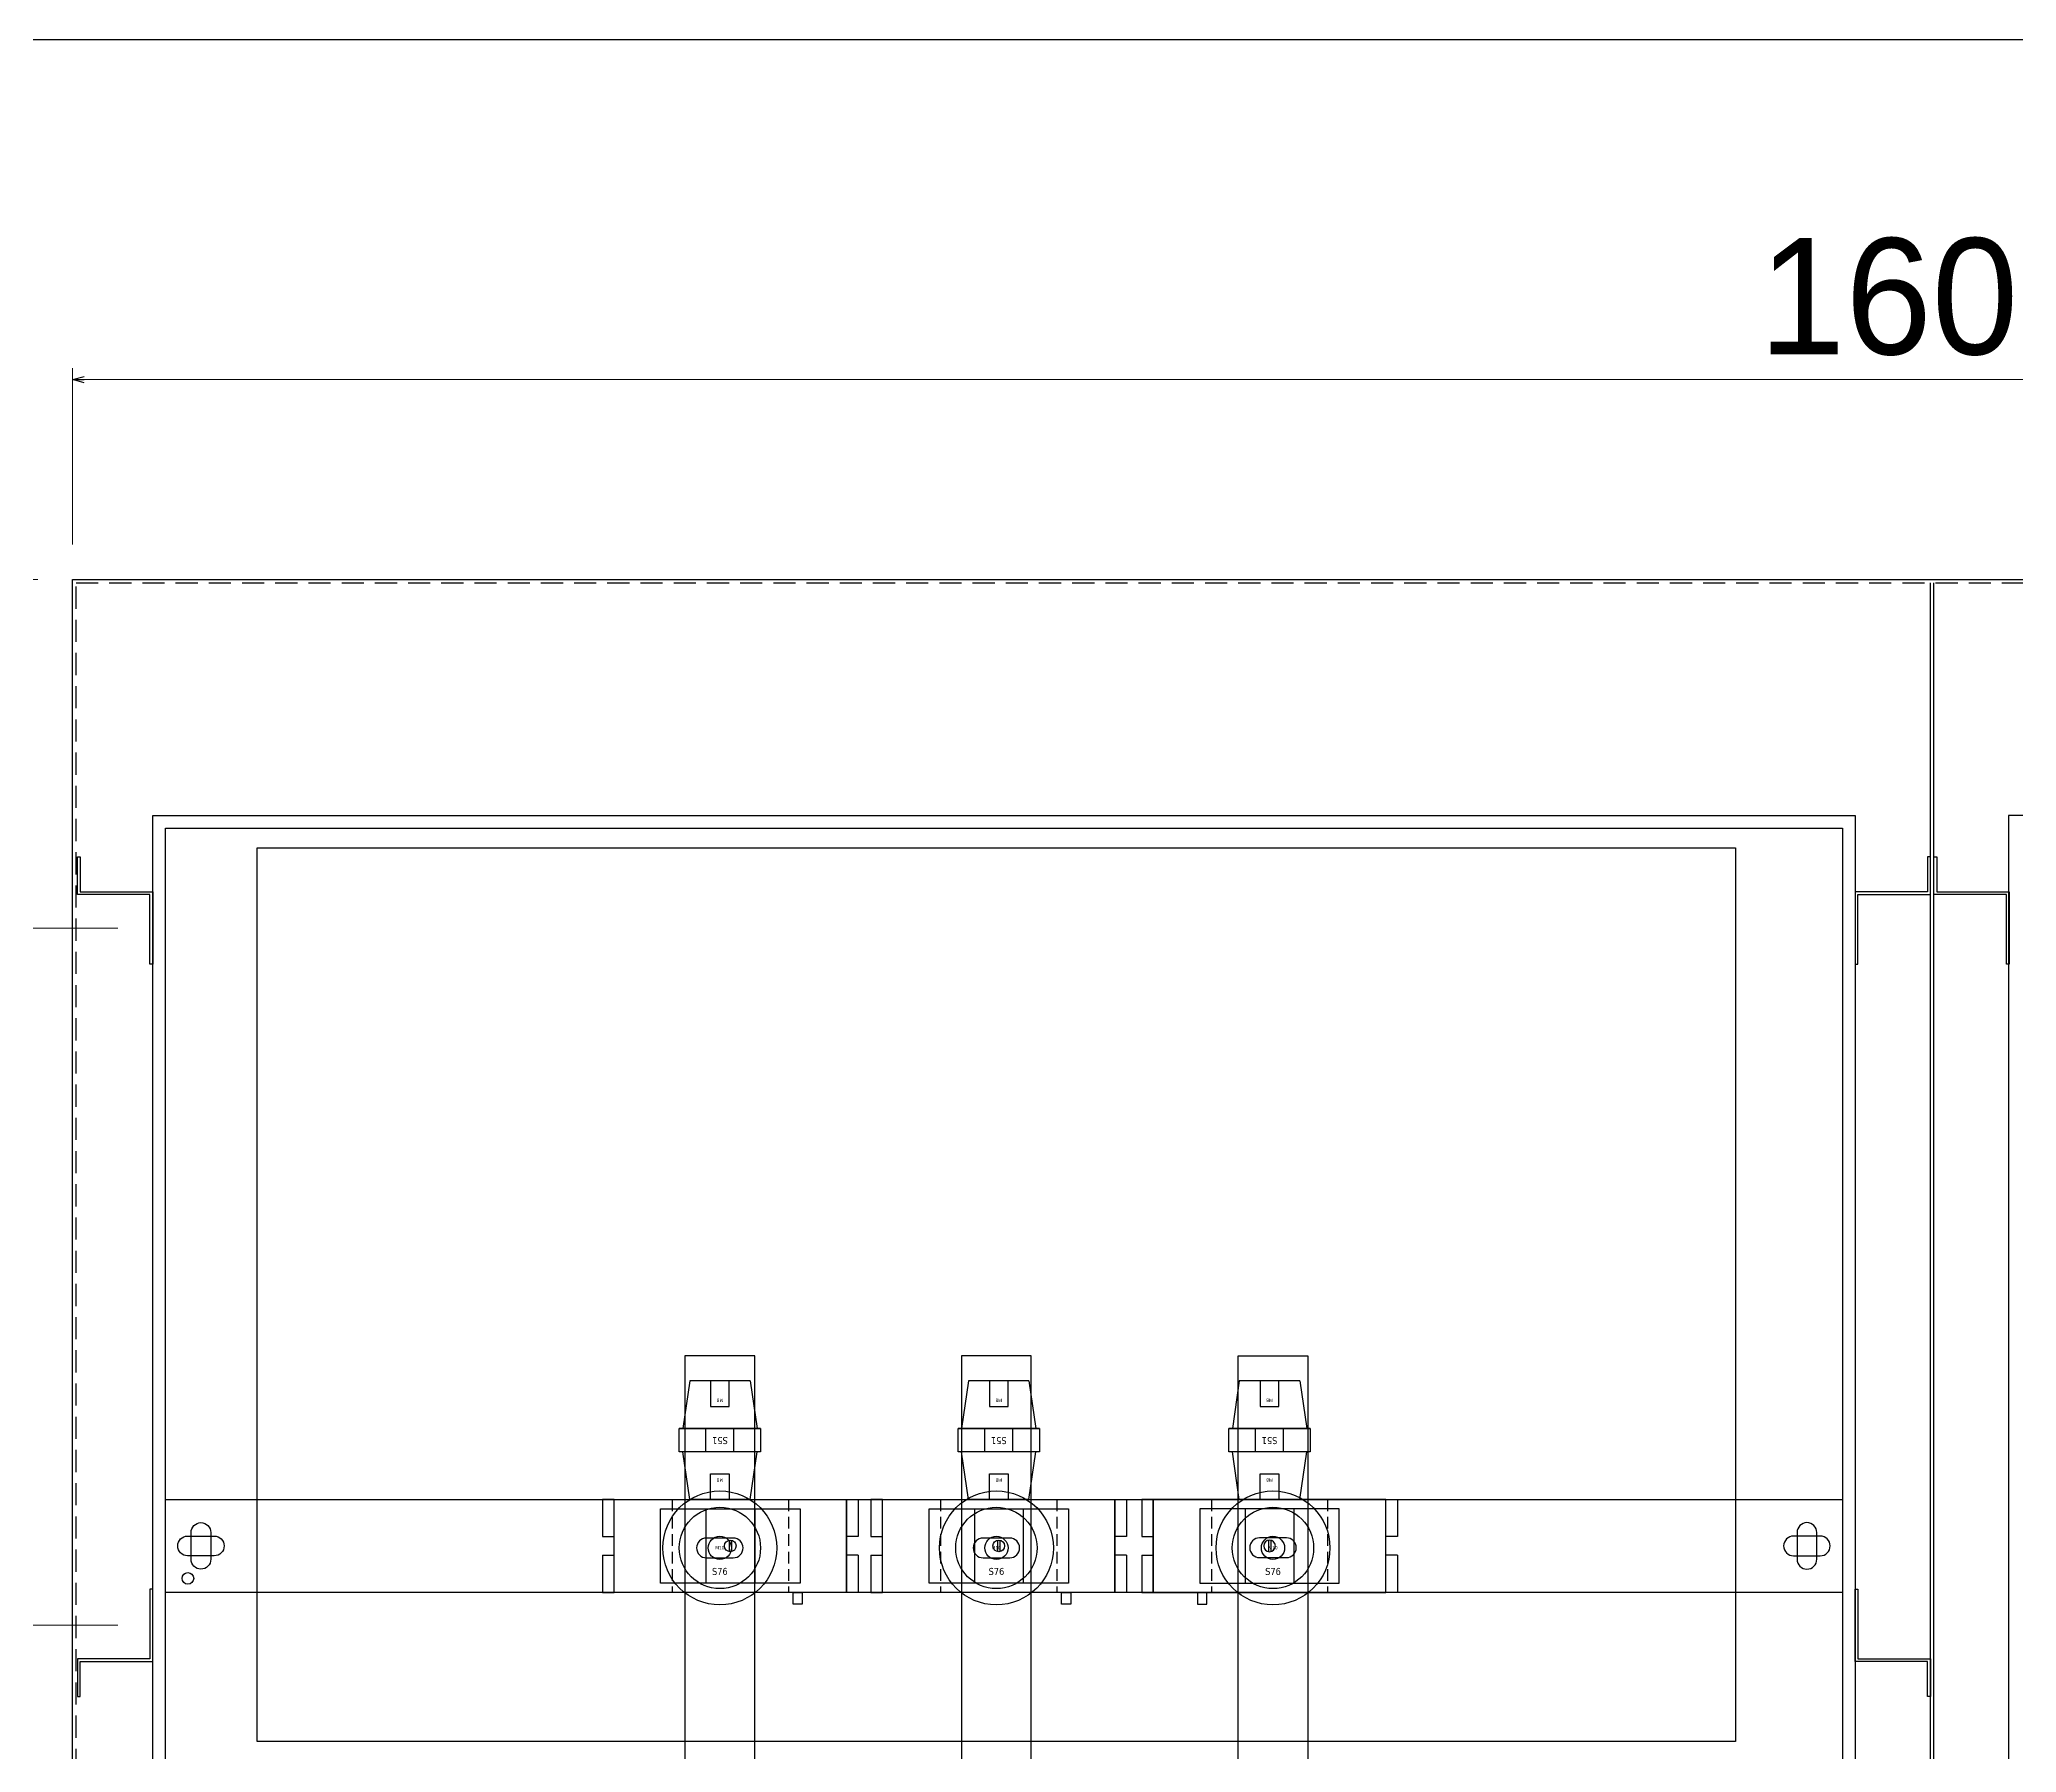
# Model space of a CAD drawing. Header units: millimetres. Extents: x 0 to 6126, y 0 to 4331.
# Drawn here: x 569 to 1420, y 3594 to 4331 of the extents above; entities that cross this region are included whole.
import ezdxf
from ezdxf.enums import TextEntityAlignment as Align

# ---------------------------------------------------------------- set-up
doc = ezdxf.new("R2010")
doc.units = ezdxf.units.MM
doc.linetypes.add('ASVLTYPE', pattern=[0.75, 0.5, -0.25])
doc.linetypes.add('HIDDEN2', pattern=[4.7625, 3.175, -1.5875])
doc.layers.add('CNC', color=7, linetype='Continuous')
doc.layers.add('DIM', color=253, linetype='Continuous')
doc.styles.add('Tahoma (Input Text)', font='tahoma.ttf')
doc.dimstyles.new('CNC', dxfattribs={"dimtxt": 50, "dimasz": 5, "dimexe": 5, "dimexo": 15, "dimgap": 10, "dimtad": 1, "dimdec": 0, "dimtxsty": 'Standard', "dimblk": 'OPEN30', "dimcen": 10, "dimclrd": 5, "dimclre": 5, "dimclrt": 3, "dimazin": 3, "dimtfac": 1, "dimtdec": 0, "dimtmove": 0, "dimatfit": 3, "dimldrblk": 'ARCHTICK', "dimlwd": 9, "dimlwe": 9})

# ---------------------------------------------------------------- blocks, each defined once
blk = doc.blocks.new('*D1')
at = {"color": 0, "linetype": 'ByBlock', "lineweight": -2}
for p, q in [((583.11, 4184.91), (588.11, 4186.25)), ((2178.11, 4186.25), (2183.11, 4184.91)), ((588.11, 4183.57), (583.11, 4184.91)), ((583.11, 4184.91), (588.11, 4184.91)), ((2183.11, 4184.91), (2178.11, 4183.57)), ((2183.11, 4184.91), (2178.11, 4184.91))]:
    blk.add_line(p, q, dxfattribs=at)
at = {"layer": 'Defpoints', "color": 0, "ltscale": 3, "transparency": 16777216}
for p in [(2183.11, 4184.91), (583.11, 4098.96), (2183.11, 4098.96)]:
    blk.add_point(p, dxfattribs=at)
at = {"layer": 'DIM', "color": 5, "lineweight": 9, "ltscale": 3, "transparency": 16777216}
for p, q in [((583.11, 4113.96), (583.11, 4189.91)), ((2183.11, 4113.96), (2183.11, 4189.91)), ((588.11, 4184.91), (2178.11, 4184.91))]:
    blk.add_line(p, q, dxfattribs=at)
at = {"layer": 'DIM', "color": 3, "ltscale": 3, "transparency": 16777216, "insert": (1383.11, 4220.44), "char_height": 50, "attachment_point": 5}
blk.add_mtext('1600', dxfattribs=at)
blk = doc.blocks.new('_ArchTick')
at = {"color": 0, "const_width": 0.15}
blk.add_lwpolyline([(-0.5, -0.5), (0.5, 0.5)], dxfattribs=at)
blk = doc.blocks.new('_Open30')
at = {"color": 0, "linetype": 'ByBlock', "lineweight": -2}
for p, q in [((-1, 0.27), (0, 0)), ((0, 0), (-1, -0.27)), ((0, 0), (-1, 0))]:
    blk.add_line(p, q, dxfattribs=at)
blk = doc.blocks.new('*D2')
at = {"color": 0, "linetype": 'ByBlock', "lineweight": -2}
for p, q in [((396.58, 4093.96), (397.92, 4098.96)), ((397.92, 4098.96), (399.26, 4093.96)), ((397.92, 4098.96), (397.92, 4093.96)), ((397.92, 2398.96), (396.58, 2403.96)), ((399.26, 2403.96), (397.92, 2398.96)), ((397.92, 2398.96), (397.92, 2403.96))]:
    blk.add_line(p, q, dxfattribs=at)
at = {"layer": 'Defpoints', "color": 0, "ltscale": 3, "transparency": 16777216}
for p in [(583.11, 4098.96), (397.92, 2398.96), (583.11, 2398.96)]:
    blk.add_point(p, dxfattribs=at)
at = {"layer": 'DIM', "color": 5, "lineweight": 9, "ltscale": 3, "transparency": 16777216}
for p, q in [((568.11, 4098.96), (392.92, 4098.96)), ((397.92, 4093.96), (397.92, 2403.96)), ((568.11, 2398.96), (392.92, 2398.96))]:
    blk.add_line(p, q, dxfattribs=at)
at = {"layer": 'DIM', "color": 3, "ltscale": 3, "transparency": 16777216, "insert": (362.39, 3261.62), "char_height": 50, "attachment_point": 5, "rotation": 90}
blk.add_mtext('1700', dxfattribs=at)
blk = doc.blocks.new('*D25')
at = {"color": 0, "linetype": 'ByBlock', "lineweight": -2}
for p, q in [((515.02, 3943.96), (516.36, 3948.96)), ((516.36, 3948.96), (517.7, 3943.96)), ((516.36, 3948.96), (516.36, 3943.96)), ((516.36, 3648.96), (515.02, 3653.96)), ((517.7, 3653.96), (516.36, 3648.96)), ((516.36, 3648.96), (516.36, 3653.96))]:
    blk.add_line(p, q, dxfattribs=at)
at = {"layer": 'Defpoints', "color": 0, "ltscale": 3, "transparency": 16777216}
for p in [(617.61, 3948.96), (516.36, 3648.96), (617.61, 3648.96)]:
    blk.add_point(p, dxfattribs=at)
at = {"layer": 'DIM', "color": 5, "lineweight": 9, "ltscale": 3, "transparency": 16777216}
for p, q in [((602.61, 3948.96), (511.36, 3948.96)), ((516.36, 3943.96), (516.36, 3653.96)), ((602.61, 3648.96), (511.36, 3648.96))]:
    blk.add_line(p, q, dxfattribs=at)
at = {"layer": 'DIM', "color": 3, "ltscale": 3, "transparency": 16777216, "insert": (480.82, 3798.96), "char_height": 50, "attachment_point": 5, "rotation": 90}
blk.add_mtext('300', dxfattribs=at)
blk = doc.blocks.new('EM4H04-3')
at = {"color": 85, "linetype": 'ASVLTYPE', "ltscale": 10}
for p, q in [((30, 40), (30, 0)), ((80, 40), (80, 0))]:
    blk.add_line(p, q, dxfattribs=at)
at = {"color": 85}
for p, q in [((44.5, 36), (44.5, 4)), ((65.5, 36), (65.5, 4)), ((0, 24), (5, 24)), ((54.5, 22.45), (54.5, 17.55)), ((55.5, 22.45), (55.5, 17.55)), ((110, 24), (105, 24)), ((0, 16), (5, 16)), ((110, 16), (105, 16))]:
    blk.add_line(p, q, dxfattribs=at)
for points in [[(0, 16), (0, 0), (5, 0), (5, 40), (0, 40), (0, 24)], [(110, 16), (110, 0), (105, 0), (105, 40), (110, 40), (110, 24)]]:
    blk.add_lwpolyline(points, dxfattribs=at)
for points in [[(5, 40), (105, 40), (105, 0), (5, 0)], [(25, 36), (85, 36), (85, 4), (25, 4)], [(85.99, 0), (85.99, -5), (81.99, -5), (81.99, 0)]]:
    blk.add_lwpolyline(points, close=True, dxfattribs=at)
blk.add_circle((55, 20), 2.5, dxfattribs=at)
blk = doc.blocks.new('*D32')
at = {"color": 0, "linetype": 'ByBlock', "lineweight": -2}
for p, q in [((515.02, 3643.96), (516.36, 3648.96)), ((516.36, 3648.96), (517.7, 3643.96)), ((516.36, 3648.96), (516.36, 3643.96)), ((516.36, 3548.96), (515.02, 3553.96)), ((517.7, 3553.96), (516.36, 3548.96)), ((516.36, 3548.96), (516.36, 3553.96))]:
    blk.add_line(p, q, dxfattribs=at)
at = {"layer": 'Defpoints', "color": 0, "ltscale": 3, "transparency": 16777216}
for p in [(516.36, 3648.96), (617.61, 3648.96), (617.61, 3548.96)]:
    blk.add_point(p, dxfattribs=at)
at = {"layer": 'DIM', "color": 5, "lineweight": 9, "ltscale": 3, "transparency": 16777216}
for p, q in [((602.61, 3648.96), (511.36, 3648.96)), ((516.36, 3553.96), (516.36, 3643.96)), ((602.61, 3548.96), (511.36, 3548.96))]:
    blk.add_line(p, q, dxfattribs=at)
at = {"layer": 'DIM', "color": 3, "ltscale": 3, "transparency": 16777216, "insert": (480.83, 3598.96), "char_height": 50, "attachment_point": 5, "rotation": 90}
blk.add_mtext('100', dxfattribs=at)
blk = doc.blocks.new('ovan8.5x20')
at = {"layer": 'CNC', "color": 2, "lineweight": -3}
for p, q in [((5.75, 4.25), (-5.75, 4.25)), ((-5.75, -4.25), (5.75, -4.25))]:
    blk.add_line(p, q, dxfattribs=at)
for centre, start, end in [((-5.75, 0), 90, 270), ((5.75, 0), 270, 90)]:
    blk.add_arc(centre, 4.25, start, end, dxfattribs=at)
blk = doc.blocks.new('su76-2')
at = {"color": 1}
for radius in [24.5, 17.5, 5]:
    blk.add_circle((0, 0), radius, dxfattribs=at)
at = {"color": 1, "width": 30.0978, "attachment_point": 5}
for s, insert, char_height in [('{\\fTahoma|b0|i0|c0|p34;M10}', (0, 0.09), 1.5), ('{\\fTahoma|b0|i0|c0|p34;S76}', (0, -10.14), 3)]:
    blk.add_mtext(s, dxfattribs=dict(at, insert=insert, char_height=char_height))
blk = doc.blocks.new('su51-1')
at = {"color": 1}
for p, q in [((-13, 51), (-16, 30.5)), ((-13, 51), (13, 51)), ((13, 51), (16, 30.5)), ((-17.5, 30.5), (17.5, 30.5)), ((-17.5, 20.5), (-17.5, 30.5)), ((-16, 30.5), (16, 30.5)), ((-6, 30.5), (-6, 20.5)), ((6, 30.5), (6, 20.5)), ((17.5, 30.5), (17.5, 20.5)), ((17.5, 20.5), (-17.5, 20.5)), ((-17.5, 20.5), (17.5, 20.5)), ((-13, 0), (-16, 20.5)), ((-16, 20.5), (16, 20.5)), ((13, 0), (16, 20.5)), ((-13, 0), (13, 0))]:
    blk.add_line(p, q, dxfattribs=at)
for points in [[(-4, 51), (4, 51), (4, 40), (-4, 40)], [(-4, 0), (4, 0), (4, 11), (-4, 11)]]:
    blk.add_lwpolyline(points, close=True, dxfattribs=at)
at = {"color": 1, "width": 30.0978, "attachment_point": 5}
for s, insert, char_height in [('{\\fTahoma|b0|i0|c0|p34;M8}', (0, 42.66), 1.5), ('{\\fTahoma|b0|i0|c0|p34;S51}', (0, 25.66), 3), ('{\\fTahoma|b0|i0|c0|p34;M8}', (0, 8.34), 1.5)]:
    blk.add_mtext(s, dxfattribs=dict(at, insert=insert, char_height=char_height))
blk = doc.blocks.new('khungtenAsean2')
at = {"color": 7}
blk.add_lwpolyline([(0, 0), (2970, 0), (2970, -2100), (0, -2100)], close=True, dxfattribs=at)
at = {"color": 1, "style": 'Tahoma (Input Text)', "flags": 8}
for tag, p in [('#01', (137.05, -2021.28)), ('#03', (506.57, -2019.3)), ('#05', (1106.63, -2021.28)), ('#07', (1834.68, -2021.28)), ('#09', (2146.72, -2021.28)), ('#02', (98.46, -2081.28)), ('#04', (486.11, -2081.28)), ('#06', (1065.33, -2081.28)), ('#08', (1817.45, -2081.28)), ('#10', (2146.72, -2081.28))]:
    blk.add_attdef(tag, p, '', height=25, dxfattribs=at)
blk.add_attdef('#11', text='', height=25, dxfattribs=at).set_placement((2914.99, -2067.35), align=Align.CENTER)

msp = doc.modelspace()

# ---------------------------------------------------------------- linework, layer by layer
at = {"color": 7, "ltscale": 3}
for p, q in [((1382.51, 3583.96), (1382.51, 4097.46)), ((1384.01, 3583.96), (1384.01, 4097.46))]:
    msp.add_line(p, q, dxfattribs=at)
msp.add_lwpolyline([(583.11, 4098.96), (2183.11, 4098.96), (2183.11, 2498.96), (583.11, 2498.96)], close=True, dxfattribs=at)
at = {"color": 7, "linetype": 'HIDDEN2', "ltscale": 3}
msp.add_lwpolyline([(584.61, 4097.46), (2181.61, 4097.46), (2181.61, 2500.46), (584.61, 2500.46)], close=True, dxfattribs=at)
at = {"color": 4, "ltscale": 3}
for points in [[(617.61, 3997.46), (1350.11, 3997.46), (1350.11, 2548.96), (617.61, 2548.96)], [(2148.61, 3997.46), (1416.11, 3997.46), (1416.11, 2548.96), (2148.61, 2548.96)]]:
    msp.add_lwpolyline(points, close=True, dxfattribs=at)
at = {"color": 35, "ltscale": 3}
msp.add_lwpolyline([(623.11, 3991.96), (1344.61, 3991.96), (1344.61, 2554.46), (623.11, 2554.46)], close=True, dxfattribs=at)
at = {"color": 3, "ltscale": 3}
msp.add_lwpolyline([(662.61, 3983.46), (1298.61, 3983.46), (1298.61, 3598.96), (662.61, 3598.96)], close=True, dxfattribs=at)
at = {"color": 243}
for points in [[(616.41, 3933.36), (616.41, 3963.36), (585.21, 3963.36), (585.21, 3979.56), (586.41, 3979.56), (586.41, 3964.56), (617.61, 3964.56), (617.61, 3933.36)], [(1351.31, 3933.36), (1351.31, 3963.36), (1382.51, 3963.36), (1382.51, 3979.56), (1381.31, 3979.56), (1381.31, 3964.56), (1350.11, 3964.56), (1350.11, 3933.36)], [(1415.21, 3933.36), (1415.21, 3963.36), (1384.01, 3963.36), (1384.01, 3979.56), (1385.21, 3979.56), (1385.21, 3964.56), (1416.41, 3964.56), (1416.41, 3933.36)], [(616.41, 3664.56), (616.41, 3634.56), (585.21, 3634.56), (585.21, 3618.36), (586.41, 3618.36), (586.41, 3633.36), (617.61, 3633.36), (617.61, 3664.56)], [(1351.31, 3664.56), (1351.31, 3634.56), (1382.51, 3634.56), (1382.51, 3618.36), (1381.31, 3618.36), (1381.31, 3633.36), (1350.11, 3633.36), (1350.11, 3664.56)]]:
    msp.add_lwpolyline(points, close=True, dxfattribs=at)
at = {"color": 1}
msp.add_lwpolyline([(846.61, 3304.96), (876.61, 3304.96), (876.61, 3764.88), (846.61, 3764.88)], close=True, dxfattribs=at)
at = {"color": 2}
msp.add_lwpolyline([(965.61, 3217.96), (995.61, 3217.96), (995.61, 3764.88), (965.61, 3764.88)], close=True, dxfattribs=at)
at = {"color": 5}
msp.add_lwpolyline([(1114.61, 3304.96), (1084.61, 3304.96), (1084.61, 3764.88), (1114.61, 3764.88)], close=True, dxfattribs=at)
at = {"color": 8, "ltscale": 3}
msp.add_lwpolyline([(623.11, 3703.13), (1344.61, 3703.13), (1344.61, 3663.13), (623.11, 3663.13)], close=True, dxfattribs=at)
at = {"color": 243, "ltscale": 3}
msp.add_circle((632.73, 3669.15), 2.5, dxfattribs=at)

# ---------------------------------------------------------------- block references
at = {"color": 7, "xscale": 2.0625, "yscale": 2.0625, "zscale": 2.0625}
msp.add_blockref('khungtenAsean2', (0, 4331.25), dxfattribs=at)
at = {"color": 2, "rotation": 180}
for p in [(861.67, 3754.13), (981.64, 3754.13), (1098.14, 3754.13)]:
    msp.add_blockref('su51-1', p, dxfattribs=at)
at = {"color": 7}
for p in [(811.12, 3663.13), (926.64, 3663.13)]:
    msp.add_blockref('EM4H04-3', p, dxfattribs=at)
at = {"color": 2}
for p in [(861.63, 3682.26), (980.63, 3682.26), (1099.63, 3682.26)]:
    msp.add_blockref('su76-2', p, dxfattribs=at)
at = {"color": 7, "xscale": -1}
msp.add_blockref('EM4H04-3', (1153.14, 3663.13), dxfattribs=at)
at = {"layer": 'CNC', "lineweight": -3, "xscale": -1, "rotation": 270}
msp.add_blockref('ovan8.5x20', (638.36, 3683.13), dxfattribs=at)
at = {"layer": 'CNC', "lineweight": -3}
for p, rotation in [((1329.36, 3683.13), 90), ((861.63, 3682.26), 180), ((980.63, 3682.26), 180), ((1099.63, 3682.35), 180)]:
    msp.add_blockref('ovan8.5x20', p, dxfattribs=dict(at, rotation=rotation))
at = {"layer": 'CNC', "lineweight": -3, "xscale": -1}
msp.add_blockref('ovan8.5x20', (638.36, 3683.13), dxfattribs=at)
at = {"layer": 'CNC', "lineweight": -3}
msp.add_blockref('ovan8.5x20', (1329.36, 3683.13), dxfattribs=at)

# ---------------------------------------------------------------- dimensions: what is measured, and where the dimension line sits
at = {"layer": 'DIM', "color": 7, "ltscale": 3}
dim = msp.add_linear_dim(base=(2183.11, 4184.91), p1=(583.11, 4098.96), p2=(2183.11, 4098.96), dimstyle='CNC', dxfattribs=at)
dim.commit()
dim.dimension.update_dxf_attribs({"geometry": '*D1', "text_midpoint": (1383.11, 4184.91), "dimtype": 160})
for base, p1, p2, picture, middle in [((397.92, 2398.96), (583.11, 4098.96), (583.11, 2398.96), '*D2', (397.92, 3261.62)), ((516.36, 3648.96), (617.61, 3548.96), (617.61, 3648.96), '*D32', (516.36, 3598.96))]:
    dim = msp.add_linear_dim(base=base, p1=p1, p2=p2, angle=90, dimstyle='CNC', dxfattribs=at)
    dim.commit()
    dim.dimension.update_dxf_attribs({"geometry": picture, "text_midpoint": middle, "dimtype": 160})
dim = msp.add_linear_dim(base=(516.36, 3648.96), p1=(617.61, 3948.96), p2=(617.61, 3648.96), angle=90, dimstyle='CNC', dxfattribs=at)
dim.commit()
dim.dimension.update_dxf_attribs({"geometry": '*D25', "text_midpoint": (480.82, 3798.96)})

doc.saveas('drawing.dxf')
